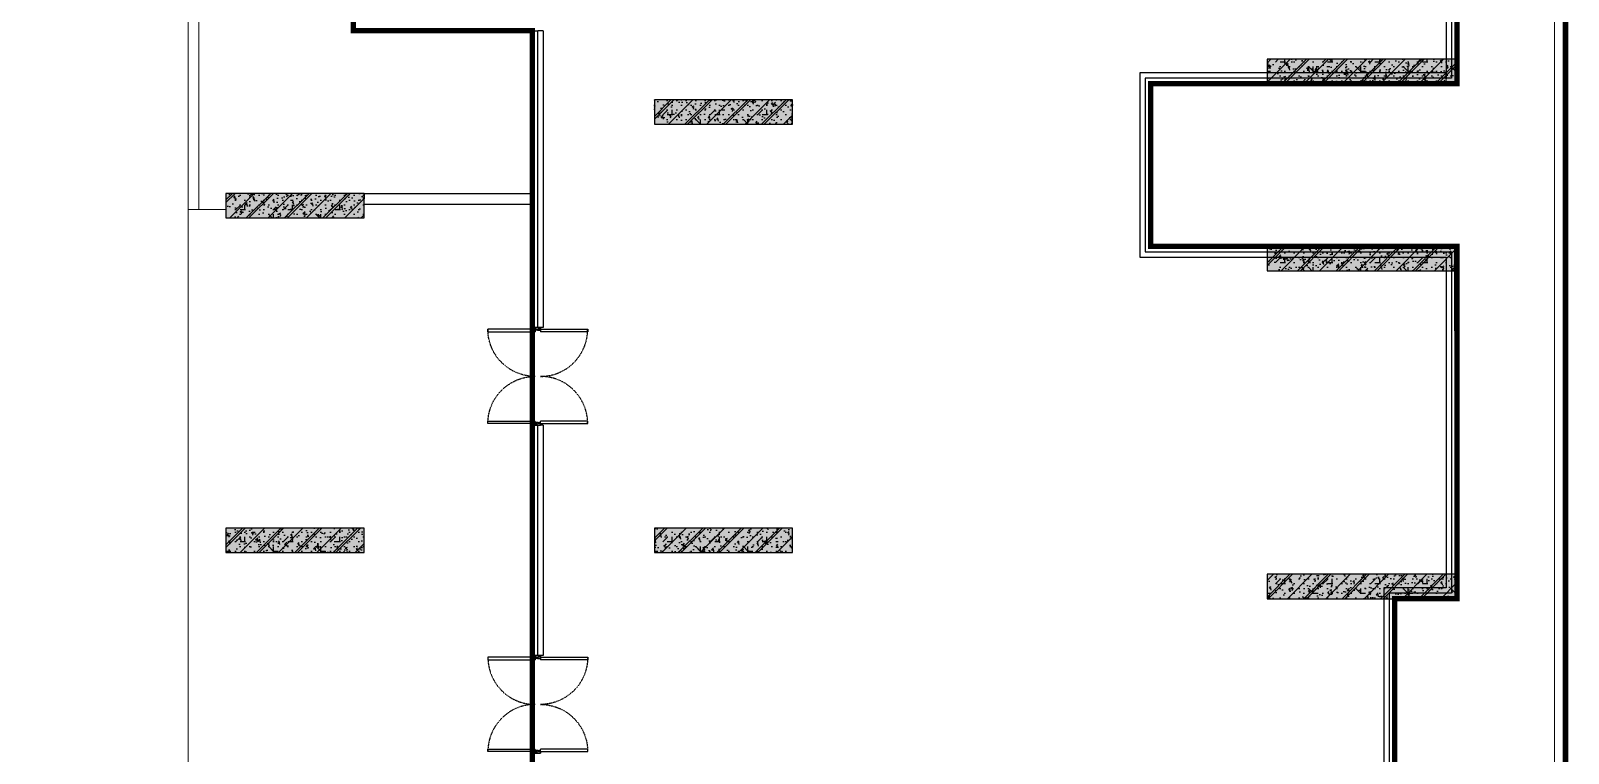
# Model space of a CAD drawing. Header units: millimetres. Extents: x 379264 to 1158416, y -283062 to 356890.
# Drawn here: x 845291 to 845859, y -5378 to -5111 of the extents above; entities that cross this region are included whole.
import ezdxf

# ---------------------------------------------------------------- set-up
doc = ezdxf.new("R2010")
doc.units = ezdxf.units.MM
for name, pattern in [('CENTER', [2, 1.25, -0.25, 0.25, -0.25]), ('keyplan TANG 1$0$mb tang 1 TWB$0$Hidden10.5', [1.5, 1, -0.5]), ('keyplan TANG 1$0$MB_Luoi truc$1$HTT Center', [13, 10, -1, 1, -1]), ('keyplan TANG 1$0$Ranh dat$0$HTT Hidden 21', [3, 2, -1])]:
    doc.linetypes.add(name, pattern=pattern)
for name, color, linetype in [('12PM. GRID', 8, 'CENTER'), ('BLOCK A - CHI TIET THANG 1$0$Dim 100', 1, 'Continuous'), ('BLOCK B - CHI TIET THANG 5$0$DnW', 20, 'Continuous'), ('keyplan TANG 1$0$mb tang 1 TWB$0$Curtain Line', 250, 'Continuous'), ('keyplan TANG 1$0$mb tang 1 TWB$0$Door', 250, 'Continuous'), ('keyplan TANG 1$0$mb tang 1 TWB$0$Glass', 250, 'Continuous'), ('keyplan TANG 1$0$MB_Cot tang 1$0$Concrete Hatch', 250, 'Continuous'), ('keyplan TANG 1$0$MB_Cot tang 1$0$Concrete Line', 250, 'Continuous'), ('keyplan TANG 1$0$MB_Cot tang 1$0$Concrete Solid', 250, 'Continuous')]:
    doc.layers.add(name, color=color, linetype=linetype)
for name, color, linetype, lineweight in [('keyplan TANG 1$0$Hatch vat lieu', 250, 'Continuous', 5), ('keyplan TANG 1$0$MB_Luoi truc$1$Luoi Truc', 250, 'keyplan TANG 1$0$MB_Luoi truc$1$HTT Center', 9), ('keyplan TANG 1$0$Net Thay khac', 250, 'Continuous', 15), ('keyplan TANG 1$0$Net thay Tuong', 250, 'Continuous', 20), ('keyplan TANG 1$0$Ranh dat$0$CGXD', 250, 'keyplan TANG 1$0$Ranh dat$0$HTT Hidden 21', 40)]:
    doc.layers.add(name, color=color, linetype=linetype, lineweight=lineweight)
doc.styles.add('[PMDC2013]STYLE', font='arial.ttf', dxfattribs={"width": 0.8})
doc.dimstyles.new('BLOCK A - CHI TIET THANG 1$0$Dim 50 (A1-A2)', dxfattribs={"dimscale": 50, "dimtxt": 2.5, "dimasz": 0.7, "dimexe": 1, "dimexo": 1, "dimgap": 1, "dimtad": 1, "dimdec": 0, "dimzin": 12, "dimdsep": 46, "dimtxsty": '[PMDC2013]STYLE', "dimblk": 'ARCHTICK', "dimcen": 0, "dimdle": 1, "dimclrd": 2, "dimclre": 2, "dimclrt": 4, "dimadec": 0, "dimazin": 0, "dimtfac": 1, "dimtdec": 0, "dimtix": 1, "dimtmove": 2, "dimatfit": 3, "dimldrblk": 'ARCHTICK', "dimfxl": 1, "dimtolj": 1, "dimtzin": 0, "dimarcsym": 0})

# ---------------------------------------------------------------- blocks, each defined once
blk = doc.blocks.new('keyplan TANG 1$0$mb tang 1 TWB$0$Door 1800-1')
at = {"color": 0, "linetype": 'ByBlock'}
for p, q in [((29.99999962575384, 100.0000000003201), (29.9999996257684, 970.0000000003201)), ((29.9999996257684, 970.0000000003201), (74.9999996257684, 970.0000000003201)), ((74.9999996257684, 970.0000000003201), (74.99999962575384, 100.0000000003201)), ((1724.999999999985, 970.0000000003201), (1725, 100.0000000003201)), ((1769.999999999985, 970.0000000003201), (1724.999999999985, 970.0000000003201)), ((1770, 100.0000000003201), (1769.999999999985, 970.0000000003201)), ((29.99999962575384, 100.0000000003201), (-3.742461558431387e-07, 100.000000000131)), ((-3.742461558431387e-07, 100.000000000131), (0, 0)), ((0, 0), (50, 4.074536263942719e-10)), ((29.99999962575384, 100.0000000003201), (29.99999979416316, 55.00000000033469)), ((29.99999962575384, 100.0000000003201), (74.99999962575384, 100.0000000003201)), ((49.99999979417771, 55.00000000046566), (29.99999979416316, 55.00000000033469)), ((49.99999979417771, 55.00000000046566), (50, 4.074536263942719e-10)), ((1770, 100.0000000003201), (1725, 100.0000000003201)), ((1749.999999831576, 55.00000000046566), (1769.999999831591, 55.00000000033469)), ((1749.999999831576, 55.00000000046566), (1749.999999625754, 4.074536263942719e-10)), ((1799.999999625754, 0), (1749.999999625754, 4.074536263942719e-10)), ((1770, 100.0000000003201), (1800, 100.000000000131)), ((1770, 100.0000000003201), (1769.999999831591, 55.00000000033469)), ((1800, 100.000000000131), (1799.999999625754, 0))]:
    blk.add_line(p, q, dxfattribs=at)
at = {"color": 0, "linetype": 'keyplan TANG 1$0$mb tang 1 TWB$0$Hidden10.5'}
for centre, start, end in [((29.99999962575384, 100.0000000003201), 0, 90), ((1770, 100.0000000003201), 90, 180)]:
    blk.add_arc(centre, 870.0000001871231, start, end, dxfattribs=at)
blk = doc.blocks.new('*U1408')
at = {"layer": 'keyplan TANG 1$0$mb tang 1 TWB$0$Door'}
blk.add_blockref('keyplan TANG 1$0$mb tang 1 TWB$0$Door 1800-1', (0, 0), dxfattribs=at)
blk = doc.blocks.new('*U1395')
at = {"layer": 'keyplan TANG 1$0$MB_Cot tang 1$0$Concrete Hatch'}
h = blk.add_hatch(dxfattribs=at)
h.set_pattern_fill('CONCRETE', color=256, scale=50, style=0, pattern_type=2)
h.set_pattern_definition([(45, (1050, -99.99999999999986), (-176.7766952966369, 176.7766952966369), []), (45, (1050, -49.99999999999986), (-353.5533905932737, 353.5533905932738), []), (49.99999999999999, (1050, -99.99999999999986), (358.6300913003767, -31.37606749129755), [37.5, -412.5]), (355, (1050, -99.99999999999986), (-69.3756668065, 376.0960668500059), [30, -330]), (100.4514, (1079.88584, -102.6146699999998), (289.2546908570108, 344.7197710304768), [31.870095, -350.571056]), (46.18420000000001, (1050, 1.4210854715202e-13), (533.6205243128222, -82.75950716450905), [56.25, -618.75]), (96.6356, (1094.4683725, -6.896653499999871), (467.3313527743517, 487.0589354502209), [47.805144, -525.8565]), (351.1842, (1050, 1.4210854715202e-13), (467.3309725668136, 487.0593004626623), [45, -495]), (21, (1100, -24.99999999999986), (298.4535260592309, -201.3094453326694), [37.5, -412.5]), (326.0000000000001, (1100, -24.99999999999986), (121.6576659607909, 362.5750225234265), [30, -330]), (71.4514, (1124.8711165, -41.77580299999985), (420.111314290745, 161.2652483549762), [31.870095, -350.571056]), (37.50000000000001, (1050, -99.99999999999986), (6.079927658645334, 166.4469269156558), [0, -326, 0, -335, 0, -331.25]), (7.499999999999999, (1050, -99.99999999999986), (131.5347687210743, 197.2058559411801), [0, -191, 0, -318.5, 0, -126.25]), (327.5, (938.5000000000002, -99.99999999999986), (266.9112180862045, -11.2774358671899), [0, -125, 0, -390, 0, -517.5]), (317.5, (888.5000000000002, -99.99999999999986), (291.5930846711931, 50.05249116615882), [0, -162.5, 0, -259, 0, -367.5]), (0, (1225, 75.00000000000014), (0, 875), [87.5, -787.5]), (0, (1487.5, 250.0000000000001), (0, 875), [87.5, -787.5]), (0, (1312.5, 600.0000000000001), (0, 875), [87.5, -350, 87.5, -350]), (90, (1225, 75.00000000000014), (-875, 5.35782974626967e-14), [87.5, -787.5]), (90, (1312.5, 600.0000000000001), (-875, 5.35782974626967e-14), [87.5, -787.5]), (90, (1575, 250.0000000000001), (-875, 5.35782974626967e-14), [87.5, -787.5]), (90, (1750, 512.5000000000001), (-875, 5.35782974626967e-14), [87.5, -787.5]), (135, (1312.5, 75.00000000000014), (-875.016357447105, 8.881784197001252e-14), [123.76, -1113.7]), (135, (1400, 600.0000000000001), (-875.016357447105, 8.881784197001252e-14), [123.76, -1113.7]), (45, (1487.5, 250.0000000000001), (8.881784197001252e-14, 875.016357447105), [123.76, -247.485, 123.76, -742.455]), (0, (875.0000000000002, -99.99999999999986), (87.5, 87.5), [-175, 0])])
h.paths.add_polyline_path([(-1200, 200), (-1200, -249.9999999999999), (2300, -250), (2300, 200)])
at = {"layer": 'keyplan TANG 1$0$MB_Cot tang 1$0$Concrete Solid'}
blk.add_hatch(color=256, dxfattribs=at).paths.add_polyline_path([(-1200, 200), (-1200, -249.9999999999999), (2300, -250), (2300, 200)])
at = {"layer": 'keyplan TANG 1$0$MB_Cot tang 1$0$Concrete Line'}
blk.add_lwpolyline([(-1200, 200), (-1200, -249.9999999999999), (2300, -250), (2300, 200)], close=True, dxfattribs=at)
blk = doc.blocks.new('*U1388')
at = {"layer": 'keyplan TANG 1$0$MB_Cot tang 1$0$Concrete Hatch'}
h = blk.add_hatch(dxfattribs=at)
h.set_pattern_fill('CONCRETE', color=256, scale=50, style=0, pattern_type=2)
h.set_pattern_definition([(45, (2000, -199.9999999999998), (-176.7766952966369, 176.7766952966369), []), (45, (2000, -149.9999999999998), (-353.5533905932737, 353.5533905932738), []), (49.99999999999999, (2000, -199.9999999999998), (358.6300913003767, -31.37606749129755), [37.5, -412.5]), (355, (2000, -199.9999999999998), (-69.3756668065, 376.0960668500059), [30, -330]), (100.4514, (2029.88584, -202.6146699999998), (289.2546908570108, 344.7197710304768), [31.870095, -350.571056]), (46.18420000000001, (2000, -99.99999999999983), (533.6205243128222, -82.75950716450905), [56.25, -618.75]), (96.6356, (2044.4683725, -106.8966534999998), (467.3313527743517, 487.0589354502209), [47.805144, -525.8565]), (351.1842, (2000, -99.99999999999983), (467.3309725668136, 487.0593004626623), [45, -495]), (21, (2050, -124.9999999999998), (298.4535260592309, -201.3094453326694), [37.5, -412.5]), (326.0000000000001, (2050, -124.9999999999998), (121.6576659607909, 362.5750225234265), [30, -330]), (71.4514, (2074.8711165, -141.7758029999998), (420.111314290745, 161.2652483549762), [31.870095, -350.571056]), (37.50000000000001, (2000, -199.9999999999998), (6.079927658645334, 166.4469269156558), [0, -326, 0, -335, 0, -331.25]), (7.499999999999999, (2000, -199.9999999999998), (131.5347687210743, 197.2058559411801), [0, -191, 0, -318.5, 0, -126.25]), (327.5, (1888.5, -199.9999999999998), (266.9112180862045, -11.2774358671899), [0, -125, 0, -390, 0, -517.5]), (317.5, (1838.5, -199.9999999999998), (291.5930846711931, 50.05249116615882), [0, -162.5, 0, -259, 0, -367.5]), (0, (2175, -24.99999999999983), (0, 875), [87.5, -787.5]), (0, (2437.5, 150.0000000000002), (0, 875), [87.5, -787.5]), (0, (2262.5, 500.0000000000002), (0, 875), [87.5, -350, 87.5, -350]), (90, (2175, -24.99999999999983), (-875, 5.35782974626967e-14), [87.5, -787.5]), (90, (2262.5, 500.0000000000002), (-875, 5.35782974626967e-14), [87.5, -787.5]), (90, (2525, 150.0000000000002), (-875, 5.35782974626967e-14), [87.5, -787.5]), (90, (2700, 412.5000000000002), (-875, 5.35782974626967e-14), [87.5, -787.5]), (135, (2262.5, -24.99999999999983), (-875.016357447105, 8.881784197001252e-14), [123.76, -1113.7]), (135, (2350, 500.0000000000002), (-875.016357447105, 8.881784197001252e-14), [123.76, -1113.7]), (45, (2437.5, 150.0000000000002), (8.881784197001252e-14, 875.016357447105), [123.76, -247.485, 123.76, -742.455]), (0, (1825, -199.9999999999998), (87.5, 87.5), [-175, 0])])
h.paths.add_polyline_path([(-250, 150), (-250, -299.9999999999998), (2300, -299.9999999999999), (2300, 150)])
at = {"layer": 'keyplan TANG 1$0$MB_Cot tang 1$0$Concrete Solid'}
blk.add_hatch(color=256, dxfattribs=at).paths.add_polyline_path([(-250, 150), (-250, -299.9999999999998), (2300, -299.9999999999999), (2300, 150)])
at = {"layer": 'keyplan TANG 1$0$MB_Cot tang 1$0$Concrete Line'}
blk.add_lwpolyline([(-250, 150), (-250, -299.9999999999998), (2300, -299.9999999999999), (2300, 150)], close=True, dxfattribs=at)
blk = doc.blocks.new('*U1394')
at = {"layer": 'keyplan TANG 1$0$MB_Cot tang 1$0$Concrete Hatch'}
h = blk.add_hatch(dxfattribs=at)
h.set_pattern_fill('CONCRETE', color=256, scale=50, style=0, pattern_type=2)
h.set_pattern_definition([(45, (1050, -299.9999999999999), (-176.7766952966369, 176.7766952966369), []), (45, (1050, -249.9999999999999), (-353.5533905932737, 353.5533905932738), []), (49.99999999999999, (1050, -299.9999999999999), (358.6300913003767, -31.37606749129755), [37.5, -412.5]), (355, (1050, -299.9999999999999), (-69.3756668065, 376.0960668500059), [30, -330]), (100.4514, (1079.88584, -302.6146699999999), (289.2546908570108, 344.7197710304768), [31.870095, -350.571056]), (46.18420000000001, (1050, -199.9999999999999), (533.6205243128222, -82.75950716450905), [56.25, -618.75]), (96.6356, (1094.4683725, -206.8966534999999), (467.3313527743517, 487.0589354502209), [47.805144, -525.8565]), (351.1842, (1050, -199.9999999999999), (467.3309725668136, 487.0593004626623), [45, -495]), (21, (1100, -224.9999999999999), (298.4535260592309, -201.3094453326694), [37.5, -412.5]), (326.0000000000001, (1100, -224.9999999999999), (121.6576659607909, 362.5750225234265), [30, -330]), (71.4514, (1124.8711165, -241.7758029999999), (420.111314290745, 161.2652483549762), [31.870095, -350.571056]), (37.50000000000001, (1050, -299.9999999999999), (6.079927658645334, 166.4469269156558), [0, -326, 0, -335, 0, -331.25]), (7.499999999999999, (1050, -299.9999999999999), (131.5347687210743, 197.2058559411801), [0, -191, 0, -318.5, 0, -126.25]), (327.5, (938.5000000000002, -299.9999999999999), (266.9112180862045, -11.2774358671899), [0, -125, 0, -390, 0, -517.5]), (317.5, (888.5000000000002, -299.9999999999999), (291.5930846711931, 50.05249116615882), [0, -162.5, 0, -259, 0, -367.5]), (0, (1225, -124.9999999999999), (0, 875), [87.5, -787.5]), (0, (1487.5, 50.00000000000011), (0, 875), [87.5, -787.5]), (0, (1312.5, 400.0000000000001), (0, 875), [87.5, -350, 87.5, -350]), (90, (1225, -124.9999999999999), (-875, 5.35782974626967e-14), [87.5, -787.5]), (90, (1312.5, 400.0000000000001), (-875, 5.35782974626967e-14), [87.5, -787.5]), (90, (1575, 50.00000000000011), (-875, 5.35782974626967e-14), [87.5, -787.5]), (90, (1750, 312.5000000000001), (-875, 5.35782974626967e-14), [87.5, -787.5]), (135, (1312.5, -124.9999999999999), (-875.016357447105, 8.881784197001252e-14), [123.76, -1113.7]), (135, (1400, 400.0000000000001), (-875.016357447105, 8.881784197001252e-14), [123.76, -1113.7]), (45, (1487.5, 50.00000000000011), (8.881784197001252e-14, 875.016357447105), [123.76, -247.485, 123.76, -742.455]), (0, (875.0000000000002, -299.9999999999999), (87.5, 87.5), [-175, 0])])
h.paths.add_polyline_path([(-1200, 100), (-1200, -349.9999999999999), (2300, -350), (2300, 100)])
at = {"layer": 'keyplan TANG 1$0$MB_Cot tang 1$0$Concrete Solid'}
blk.add_hatch(color=256, dxfattribs=at).paths.add_polyline_path([(-1200, 100), (-1200, -349.9999999999999), (2300, -350), (2300, 100)])
at = {"layer": 'keyplan TANG 1$0$MB_Cot tang 1$0$Concrete Line'}
blk.add_lwpolyline([(-1200, 100), (-1200, -349.9999999999999), (2300, -350), (2300, 100)], close=True, dxfattribs=at)
blk = doc.blocks.new('keyplan TANG 1')
at = {"color": 7, "const_width": 100}
for points in [[(98500.00000011947, 153300.0000056996), (98500.00000012512, 140600.0000088456), (99548.45461165824, 140600.0000088456), (99550.00000011947, 134100.0000088456), (98401.54538834281, 134100.0000088456), (98401.54538834281, 128050.0000088458), (99548.45461165835, 128050.0000088456), (99550.00000011947, 121550.0000088456), (93900.00000000093, 121548.6567096447), (93900.00000000099, 118550.0000088458), (99548.45461165824, 118550.0000088458), (99550.00000011944, 112050.0000088456), (98401.54538834305, 112050.0000088456), (98401.54538834305, 106000.0000088458)], [(82500.00071040692, 103725.2593077353), (82500.00071040692, 122524.7406868417), (79198.45461165802, 122524.7406868417), (79198.45461165802, 128825.0000012901), (76850.00000000146, 128825.0000012901), (76850.00000000102, 136500.0000023285), (77898.45461165837, 136500.0000023284), (77898.45461165837, 145899.9999999999)]]:
    blk.add_lwpolyline(points, dxfattribs=at)
at = {"layer": 'keyplan TANG 1$0$Hatch vat lieu'}
blk.add_lwpolyline([(76350.00000000105, 124374.8705699104), (76350.00000000105, 119225.259541394)], dxfattribs=at)
at = {"layer": 'keyplan TANG 1$0$mb tang 1 TWB$0$Curtain Line'}
for p, q in [((98201.54538834281, 130175.0000086587), (98301.54538834281, 130175.0000086587)), ((98201.54538834281, 130175.0000086587), (98201.54538834281, 127850.00000884582)), ((98401.54538834281, 130175.0000086587), (98301.54538834281, 130175.0000086587)), ((98401.54538834281, 130175.0000086587), (98401.54538834281, 128050.0000088458)), ((98401.54538834281, 128050.0000088458), (99548.45461165835, 128050.0000088457)), ((99548.45461165835, 128050.0000088457), (99548.45461165824, 121625.0000000001)), ((98201.54538834281, 127850.00000884582), (99348.45461165835, 127850.00000884572)), ((99348.45461165835, 127850.00000884572), (99348.45461165824, 121625.0000000001)), ((82500.00000000058, 122524.74067936353), (82600.00000000058, 122524.74068310262)), ((82500.00000000058, 122524.74067936353), (82500.00020470563, 117050.00020396363)), ((82700.00000000058, 122524.7406868417), (82600.00000000058, 122524.74068310262)), ((82700.00000000058, 122524.7406868417), (82700.00020470563, 117050.0002114418)), ((99348.45461165847, 121750.00000884592), (93700.00000000093, 121750.00000884621)), ((93700.00000000093, 121750.00000884621), (93700.00000000081, 118350.0000088458)), ((99348.45461165824, 121625.0000000001), (99348.45461165847, 121750.00000884592)), ((99548.45461165847, 121550.0000088459), (93900.00000000093, 121550.0000088462)), ((93900.00000000093, 121550.0000088462), (93900.00000000081, 118550.0000088458)), ((99548.45461165824, 121625.0000000001), (99548.45461165847, 121550.0000088459)), ((79400.00000000055, 119524.9999999999), (82500.00011216335, 119525.0001159114)), ((79400.00000000055, 119524.9999999999), (79400.00000373964, 119424.9999999999)), ((79400.00000747872, 119324.9999999999), (79400.00000373964, 119424.9999999999)), ((82500.00011216335, 119525.0001159114), (82500.00011590244, 119425.0001159114)), ((82500.00011964153, 119325.0001159114), (82500.00011590244, 119425.0001159114)), ((79400.00000747872, 119324.9999999999), (82500.00011964153, 119325.0001159114)), ((93900.00000000081, 118550.0000088458), (99548.45461165824, 118550.0000088459)), ((99548.45461165824, 118550.0000088459), (99548.45461165824, 112050.0000088458)), ((93700.00000000081, 118350.0000088458), (99348.45461165824, 118350.0000088459)), ((99348.45461165824, 118350.0000088459), (99348.45461165824, 112250.0000088458)), ((82500.00020470563, 117050.00020396363), (82600.00020470563, 117050.00020770272)), ((82700.00020470563, 117050.0002114418), (82600.00020470563, 117050.00020770272)), ((82500.00027200917, 115250.00020358933), (82600.00027200917, 115250.00020732841)), ((82500.00027200917, 115250.00020358933), (82500.00043092016, 111000.00023522343)), ((82700.00027200917, 115250.0002110675), (82600.00027200917, 115250.00020732841)), ((82700.00027200917, 115250.0002110675), (82700.00043092016, 111000.0002427016)), ((99348.45461165824, 112250.0000088458), (98201.54538834305, 112250.0000088458)), ((98201.54538834305, 112250.0000088458), (98201.54538834305, 105800.0000088458)), ((99548.45461165824, 112050.0000088458), (98401.54538834305, 112050.0000088458)), ((98401.54538834305, 112050.0000088458), (98401.54538834305, 106000.0000088458)), ((82500.00043092016, 111000.00023522343), (82600.00043092016, 111000.00023896252)), ((82700.00043092016, 111000.0002427016), (82600.00043092016, 111000.00023896252)), ((98201.54538834305, 105800.0000088458), (99348.45461165847, 105800.0000088458)), ((98401.54538834305, 106000.0000088458), (99548.45461165847, 106000.0000088458)), ((99348.45461165847, 105800.0000088458), (99348.45461165812, 99700.00000884583)), ((99548.45461165847, 106000.0000088458), (99548.45461165812, 99500.00000884582)), ((99348.45461165812, 99700.00000884583), (93701.54538834293, 99700.00000884607)), ((93701.54538834293, 99700.00000884607), (93701.54538834293, 96300.00000884593)), ((99548.45461165812, 99500.00000884582), (93901.54538834293, 99500.00000884605)), ((93901.54538834293, 99500.00000884605), (93901.54538834293, 96500.00000884593)), ((93901.54538834293, 96500.00000884593), (99548.45461165824, 96500.00000884593)), ((99548.45461165824, 96500.00000884593), (99548.45461165824, 90000.00000884582)), ((93701.54538834293, 96300.00000884593), (99348.45461165824, 96300.00000884593)), ((99348.45461165824, 96300.00000884593), (99348.45461165824, 90200.00000884582)), ((99348.45461165824, 90200.00000884582), (98201.54538834305, 90200.00000884582)), ((98201.54538834305, 90200.00000884582), (98201.54538834305, 87875.00000884582)), ((99548.45461165824, 90000.00000884582), (98401.54538834305, 90000.00000884582)), ((98401.54538834305, 90000.00000884582), (98401.54538834305, 87875.00000884582)), ((98201.54538834305, 87875.00000884582), (98301.54538834305, 87875.00000884582)), ((98401.54538834305, 87875.00000884582), (98301.54538834305, 87875.00000884582))]:
    blk.add_line(p, q, dxfattribs=at)
at = {"layer": 'keyplan TANG 1$0$mb tang 1 TWB$0$Glass'}
for p, q in [((89098.45461165832, 153300.0000056996), (89098.45461165832, 153250.0000056996)), ((89098.45461165832, 153300.0000056996), (98500.00000011947, 153300.0000056996)), ((89098.45461165832, 153200.0000056996), (89098.45461165832, 153250.0000056996)), ((89098.45461165832, 153200.0000056996), (98400.00000011947, 153200.0000056996)), ((98400.00000011947, 153200.0000056996), (98400.00000011947, 140500.00000884556)), ((98500.00000011947, 153300.0000056996), (98500.00000011947, 140600.0000088456)), ((98400.00000011947, 140500.00000884556), (99448.47838403903, 140500.00000884605)), ((98500.00000011947, 140600.0000088456), (99548.45461165824, 140600.0000088461)), ((99448.47838403903, 140500.00000884605), (99449.97622208607, 134200.0000088456)), ((99548.45461165824, 140600.0000088461), (99550.00000011947, 134100.0000088456)), ((99449.97622208607, 134200.0000088456), (98301.54538834281, 134200.0000088456)), ((98301.54538834281, 134200.0000088456), (98301.54538834281, 128100.0000088458)), ((99550.00000011947, 134100.0000088456), (98401.54538834281, 134100.0000088456)), ((98401.54538834281, 134100.0000088456), (98401.54538834281, 128100.0000088458)), ((98301.54538834281, 128100.0000088458), (98301.54538834281, 127950.0000088456)), ((98301.54538834281, 127950.0000088456), (99450.00000011947, 127950.0000088456)), ((98401.54538834281, 128100.0000088458), (98401.54538834281, 128050.0000088456)), ((98401.54538834281, 128050.0000088456), (99550.00000011947, 128050.0000088456)), ((99450.00000011947, 127950.0000088456), (99450.00000011947, 121650.0000088456)), ((99550.00000011947, 128050.0000088456), (99550.00000011947, 121550.0000088456)), ((82600, 117050), (82600, 122524.7406831026)), ((99450.00000011947, 121650.0000088456), (93800.00000000093, 121650.0000088458)), ((93800.00000000093, 121650.0000088458), (93800.00000000099, 118450.0000088458)), ((99550.00000011947, 121550.0000088456), (93900.00000000093, 121550.0000088458)), ((93900.00000000093, 121550.0000088458), (93900.00000000099, 118550.0000088458)), ((93900.00000000099, 118550.0000088458), (99548.45461165824, 118550.0000088459)), ((99548.45461165824, 118550.0000088459), (99548.45461165824, 112050.0000088456)), ((93800.00000000099, 118450.0000088458), (99448.45461165824, 118450.0000088459)), ((99448.45461165824, 118450.0000088459), (99448.45461165824, 112150.0000088456)), ((82600.00043092016, 111000.0002389625), (82600.00043092016, 115250)), ((99448.45461165824, 112150.0000088456), (98301.54538834305, 112150.0000088456)), ((98301.54538834305, 112150.0000088456), (98301.54538834305, 105900.0000088456)), ((99548.45461165824, 112050.0000088456), (98401.54538834305, 112050.0000088456)), ((98401.54538834305, 112050.0000088456), (98401.54538834305, 106000.0000088456)), ((98301.54538834305, 105900.0000088456), (99448.45461165847, 105900.0000088455)), ((98401.54538834305, 106000.0000088456), (99548.45461165847, 106000.0000088455)), ((99448.45461165847, 105900.0000088455), (99448.45461165812, 99600.00000884582)), ((99548.45461165847, 106000.0000088455), (99548.45461165812, 99500.00000884582)), ((99448.45461165812, 99600.00000884582), (93801.54538834293, 99600.00000884582)), ((93801.54538834293, 99600.00000884582), (93801.54538834293, 96400.00000884593)), ((99548.45461165812, 99500.00000884582), (93901.54538834293, 99500.00000884582)), ((93901.54538834293, 99500.00000884582), (93901.54538834293, 96500.00000884593)), ((93801.54538834293, 96400.00000884593), (99448.45461165824, 96400.00000884559)), ((93901.54538834293, 96500.00000884593), (99548.45461165824, 96500.00000884559)), ((99448.45461165824, 96400.00000884559), (99448.45461165824, 90400.00000884559)), ((99548.45461165824, 96500.00000884559), (99548.45461165824, 90400.00000884559)), ((99448.45461165824, 90400.00000884559), (99498.45461165824, 90400.00000884559)), ((99548.45461165824, 90400.00000884559), (99498.45461165824, 90400.00000884559))]:
    blk.add_line(p, q, dxfattribs=at)
at = {"layer": 'keyplan TANG 1$0$MB_Luoi truc$1$Luoi Truc'}
blk.add_line((101550.0000001195, -11999.99999987916), (101550.0000001195, 163996.8385842984), dxfattribs=at)
at = {"layer": 'keyplan TANG 1$0$Net Thay khac'}
blk.add_line((76848.454611658, 119225.259541394), (76150.00000000105, 119225.259541394), dxfattribs=at)
blk.add_lwpolyline([(76849.99999999744, 136499.9999970782), (76150.00000000105, 136499.9999970782), (76150.00000000099, 74804.87005053653, 0.2818337768156034), (77786.09354582714, 72132.8372692513), (81322.01928782777, 70327.96721871459, 0.1185413434814177), (82685.92574200156, 69999.99999999988), (99552.09518931291, 69999.99999999994)], format="xyb", dxfattribs=at)
at = {"layer": 'keyplan TANG 1$0$Net thay Tuong'}
blk.add_line((101350.0000001195, 72976.03198126482), (101350.0000001195, 153099.9713027554), dxfattribs=at)
blk.add_lwpolyline([(98498.45461165835, 153300.0171365765), (101550.0000001195, 153299.9680881177), (101550.0000001195, 72893.45748304913)], dxfattribs=at)
at = {"layer": 'keyplan TANG 1$0$Ranh dat$0$CGXD', "ltscale": 0.1, "const_width": 99.99999999999987}
blk.add_lwpolyline([(-120672.6085753441, -1999.999999165535), (101549.9999992847, -1999.999999403954), (101552.6037964821, 159996.8385541439), (-8354.52076458931, 159998.1233597398), (-8358.646733760834, 83058.68978583813)], dxfattribs=at)
at = {"layer": 'keyplan TANG 1$0$mb tang 1 TWB$0$Door', "xscale": -1}
for p, rotation in [((82650.00262843142, 117050.0002110675), 90), ((82550.00262843142, 109200.0002430759), 270)]:
    blk.add_blockref('*U1408', p, dxfattribs=dict(at, rotation=rotation))
at = {"layer": 'keyplan TANG 1$0$mb tang 1 TWB$0$Door'}
for p, rotation in [((82550.00262843142, 117050.0002110675), 270), ((82650.00262843142, 109200.0002430759), 90)]:
    blk.add_blockref('*U1408', p, dxfattribs=dict(at, rotation=rotation))
at = {"layer": 'keyplan TANG 1$0$MB_Cot tang 1$0$Concrete Line'}
for name, p in [('*U1395', (97250.00000011944, 121800.0000088456)), ('*U1388', (85000.00000000134, 121100.0000011648)), ('*U1388', (77100.00000000058, 119374.9999999999)), ('*U1394', (97250.00000011944, 118450.0000088458)), ('*U1388', (77100.00000000064, 113200.0000014845)), ('*U1388', (85000.00000000052, 113200.0000014845)), ('*U1395', (97250.00000011944, 112300.0000088456))]:
    blk.add_blockref(name, p, dxfattribs=at)
blk = doc.blocks.new('_ArchTick')
at = {"color": 0, "linetype": 'ByBlock', "const_width": 0.15}
blk.add_lwpolyline([(-0.5, -0.5), (0.5, 0.5)], dxfattribs=at)
blk = doc.blocks.new('A$C0FD3766E')
at = {"layer": 'BLOCK B - CHI TIET THANG 5$0$DnW', "xscale": 0.02, "yscale": 0.02, "zscale": 0.02}
blk.add_blockref('keyplan TANG 1', (100.9648001539754, 575.526541092011), dxfattribs=at)
at = {"layer": 'BLOCK A - CHI TIET THANG 1$0$Dim 100'}
for points in [[(1634.868650225108, 3270.742688806349), (1110.97563710378, 2833.436605106166), (-1050.94534198381, 2833.436605106166)], [(1627.819432253717, 2453.149217683706), (1110.97563710378, 2833.436605106166), (-1185.222153859911, 2833.436605106166)]]:
    blk.add_leader(points, dimstyle='BLOCK A - CHI TIET THANG 1$0$Dim 50 (A1-A2)', override={"dimasz": 1, "dimtad": 0}, dxfattribs=at)

msp = doc.modelspace()

# ---------------------------------------------------------------- block references
at = {"layer": '12PM. GRID'}
msp.add_blockref('A$C0FD3766E', (843725.5309516301, -8137.07492992231), dxfattribs=at)

doc.saveas('drawing.dxf')
